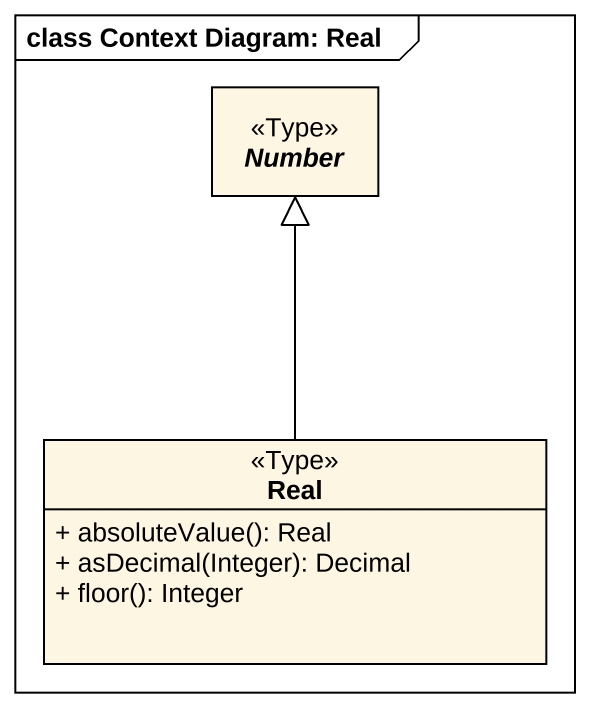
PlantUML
@startuml
mainframe class Context Diagram: Real
hide circle
hide empty members
skinparam classAttributeIconSize 0
abstract class Number <<Type>>
class Real <<Type>> {
  + absoluteValue(): Real
  + asDecimal(Integer): Decimal
  + floor(): Integer
}
Real -up-|> Number
@enduml
